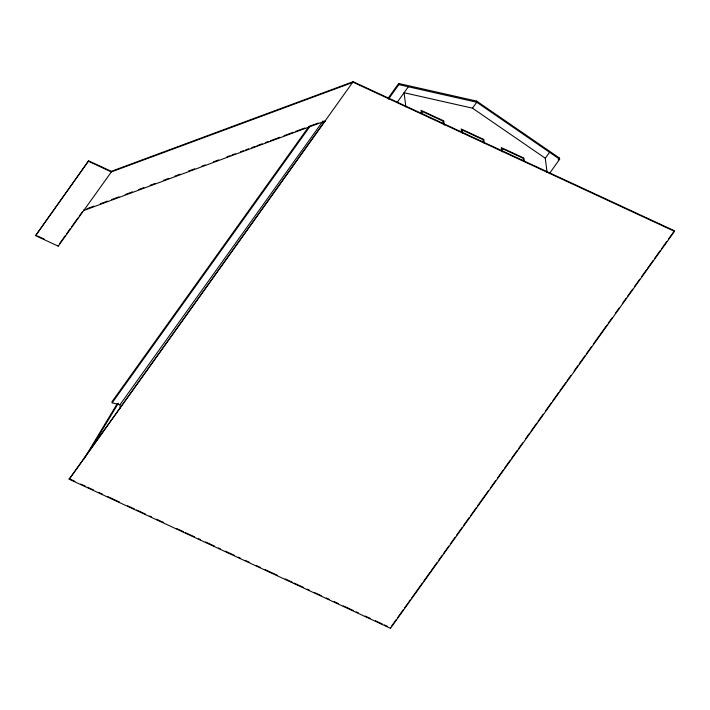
<?xml version="1.0" encoding="UTF-8"?>
<svg xmlns="http://www.w3.org/2000/svg" width="710" height="710" viewBox="0 0 710 710"><rect width="100%" height="100%" fill="white"/><g stroke="black" fill="none" stroke-linecap="round" stroke-linejoin="round"><path stroke-width="1.06" d="M83.753 459.29L117.106 403.928M91.004 448.658L118.366 403.227M674.5 231.345L674.429 230.768L353.136 81.694L111.293 171.332L88.626 160.815L35.571 235.649L58.238 246.166L111.364 171.909L353.207 82.271L674.5 231.345L390.473 628.306L69.181 479.232L324.869 121.206M35.571 235.649L88.626 160.815M59.436 243.805L65.178 235.782M66.447 234.007L70.272 228.655M71.55 226.872L77.922 217.961M79.2 216.186L82.387 211.731M308.681 126.815L112.038 401.647L112.18 402.801L119.946 404.789L120.354 408.002M112.18 402.801L310.119 126.167M119.946 404.789L323.041 120.94M69.181 479.232L353.136 81.694M388.361 97.9L398.683 83.478L476.605 101.086L559.507 158.09L559.649 159.244L549.327 173.675M388.503 99.054L398.825 84.623L398.683 83.478M396.988 102.63L408.33 86.771M405.88 106.953L404.079 92.717L472.496 108.177L476.747 102.24L476.605 101.086M547.091 172.495L545.289 158.232L549.54 152.295M558.211 159.892L559.507 158.09M391.68 625.936L396.171 619.67M397.449 617.878L403.218 609.819M404.496 608.026L410.265 599.959M411.551 598.166L422.441 582.946M423.728 581.153L430.136 572.189M431.423 570.396L437.191 562.338M438.469 560.545L442.321 555.167M443.599 553.374L448.729 546.212M450.655 543.523L455.137 537.248M456.423 535.455L462.192 527.388M463.47 525.604L469.239 517.537M470.526 515.744L476.295 507.677M477.573 505.884L488.471 490.654M490.406 487.956L495.553 480.759M497.488 478.061L503.275 469.967M504.561 468.165L510.357 460.071M511.644 458.269L517.439 450.175M518.726 448.383L522.587 442.978M525.808 438.487L529.669 433.091M530.956 431.289L536.742 423.195M538.029 421.394L543.177 414.196M545.759 410.602L551.546 402.508M552.833 400.706L558.628 392.612M559.915 390.811L565.71 382.717M566.997 380.915L570.858 375.519M574.071 371.019L577.931 365.623M579.218 363.822L585.013 355.728M586.3 353.935L591.448 346.737M593.382 344.039L606.899 325.144M608.186 323.343L612.047 317.947M615.268 313.456L619.129 308.051M622.342 303.56L626.202 298.164M627.489 296.363L632.637 289.165M634.571 286.467L639.719 279.27M641.654 276.572L646.801 269.374M647.44 268.478L653.227 260.401M654.514 258.6L660.291 250.523M661.578 248.722L666.717 241.542M668.642 238.844L673.781 231.664M86.78 208.793L94.048 206.095M100.27 203.788L107.538 201.099M111.692 199.554L118.952 196.865M125.182 194.558L132.451 191.86M138.681 189.552L143.864 187.635M150.094 185.328L155.286 183.402M163.584 180.322L168.776 178.396M175.006 176.089L180.198 174.163M188.496 171.092L194.726 168.785M201.995 166.087L205.11 164.933M213.408 161.853L218.6 159.936M226.907 156.857L230.022 155.703M232.09 154.931L235.205 153.777M240.397 151.851L243.512 150.697M245.589 149.925L248.704 148.772M251.819 147.618L254.925 146.464M257.002 145.701L262.194 143.775M265.309 142.621L268.424 141.468M270.501 140.695L279.838 137.234M283.991 135.699L293.336 132.229M295.413 131.465L304.75 128.004M308.903 126.46L318.249 122.999M325.579 120.886L83.736 210.524L83.665 209.947M398.825 84.623L476.747 102.24L559.649 159.244M88.706 161.392L111.364 171.909L111.293 171.332M37.47 235.986L44.366 239.19M69.11 478.655L74.923 481.353M80.736 484.051L85.573 486.297M87.543 487.211L93.543 489.998M98.548 492.314L102.551 494.178M107.556 496.494L119.555 502.068M127.56 505.777L134.563 509.026M136.569 509.957L145.577 514.138M149.57 515.992L151.576 516.924M156.582 519.241L163.584 522.489M176.586 528.524L183.588 531.772M185.594 532.704L194.593 536.884M198.596 538.739L200.602 539.671M205.563 541.97L214.491 546.114M218.458 547.951L220.437 548.874M225.398 551.173L234.318 555.309M238.285 557.155L240.273 558.069M245.225 560.376L249.192 562.213M256.195 565.462L260.197 567.317M265.203 569.642L277.202 575.215M285.207 578.925L292.209 582.173M294.215 583.105L303.223 587.276M307.217 589.14L309.223 590.063M314.228 592.389L321.231 595.637M326.227 597.953L329.236 599.346M334.233 601.672L338.235 603.527M343.241 605.852L353.243 610.493M356.242 611.887L358.248 612.81M365.26 616.067L370.283 618.401M375.315 620.726L382.353 624.001M384.367 624.933L387.385 626.327M472.496 108.177L545.289 158.232M524.335 161.241L523.936 158.099L501.269 147.582L501.801 151.771M523.403 160.345L523.137 158.268L502.218 148.559L502.609 151.674M484.238 142.639L483.838 139.488L461.18 128.98L461.571 132.122M483.439 142.781L483.04 139.666L462.121 129.957L462.512 133.072M444.274 125.084L443.741 120.886L421.083 110.369L421.483 113.52M443.342 124.17L442.942 121.064L422.024 111.355L422.423 114.47M430.775 571.293L430.846 571.87M390.402 627.729L390.473 628.306M58.167 245.589L58.238 246.166"/></g></svg>
